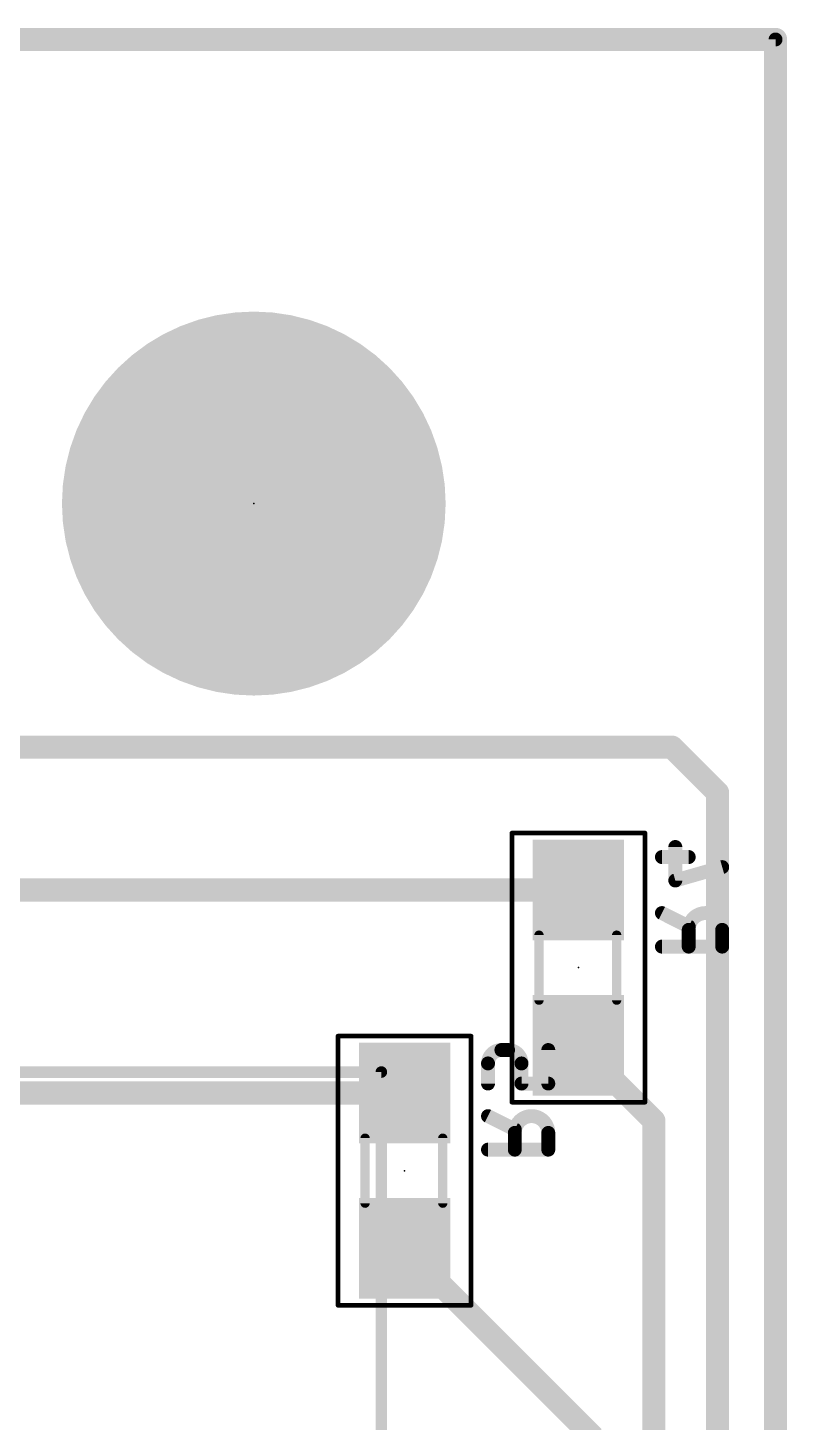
# Model space of a CAD drawing. Extents: x -145 to 0, y -20 to 96.
# Drawn here: x -8.19 to 0.13, y 79.48 to 94.74 of the extents above; entities that cross this region are included whole.
import ezdxf

# ---------------------------------------------------------------- set-up
doc = ezdxf.new("R2010")
doc.units = 0
for name, color, linetype in [('1', 12, 'CONTINUOUS'), ('16', 132, 'CONTINUOUS'), ('17', 110, 'CONTINUOUS'), ('21', 41, 'CONTINUOUS'), ('23', 53, 'CONTINUOUS'), ('24', 53, 'CONTINUOUS'), ('26', 253, 'CONTINUOUS'), ('39', 12, 'CONTINUOUS'), ('40', 132, 'CONTINUOUS'), ('41', 12, 'CONTINUOUS'), ('42', 132, 'CONTINUOUS'), ('51', 253, 'CONTINUOUS'), ('52', 253, 'CONTINUOUS')]:
    doc.layers.add(name, color=color, linetype=linetype)

# ---------------------------------------------------------------- blocks, each defined once
blk = doc.blocks.new('RECT')
blk.add_solid([(-0.5, -0.5), (0.5, -0.5), (-0.5, 0.5), (0.5, 0.5)])
blk = doc.blocks.new('ROUNDP')
at = {"const_width": 0.5}
blk.add_lwpolyline([(0, -0.25, 1), (0, 0.25, 1), (0, -0.25)], format="xyb", dxfattribs=at)

msp = doc.modelspace()

# ---------------------------------------------------------------- linework, layer by layer
at = {"layer": '1', "const_width": 0.254}
for points in [[(0, 94.615), (-119.38, 94.615)], [(0, 0), (0, 94.615)]]:
    msp.add_lwpolyline(points, dxfattribs=at)
at = {"layer": '1', "const_width": 0.127}
for points in [[(0.0635, 94.615, 1), (-0.0635, 94.615)], [(0, 94.5515, 1), (0, 94.6785)]]:
    msp.add_lwpolyline(points, format="xyb", dxfattribs=at)
at = {"layer": '16', "const_width": 0.254}
for points in [[(0, 94.615), (-119.38, 94.615)], [(0, 0), (0, 94.615)], [(-1.1339, 86.868), (-12.2555, 86.868)], [(-0.635, 86.3691), (-1.1339, 86.868)], [(-0.635, 0.5461), (-0.635, 86.3691)], [(-12.661, 85.305), (-2.159, 85.305)], [(-1.3335, 82.7795), (-2.159, 83.605)], [(-4.064, 83.0825), (-12.3435, 83.0825)], [(-1.3335, 1.0795), (-1.3335, 82.7795)], [(-1.9939, 79.3124), (-4.064, 81.3825)]]:
    msp.add_lwpolyline(points, dxfattribs=at)
at = {"layer": '16', "const_width": 0.127}
for points in [[(0.0635, 94.615, 1), (-0.0635, 94.615)], [(0, 94.5515, 1), (0, 94.6785)], [(-1.089, 86.9129, 1), (-1.1788, 86.8231)], [(-1.1339, 86.8045, 1), (-1.1339, 86.9315)], [(-0.5715, 86.3691, 1), (-0.6985, 86.3691)], [(-0.6799, 86.3242, 1), (-0.5901, 86.414)], [(-2.159, 85.2415, 1), (-2.159, 85.3685)], [(-2.1141, 83.6499, 1), (-2.2039, 83.5601)], [(-4.064, 83.019, 1), (-4.064, 83.146)], [(-1.27, 82.7795, 1), (-1.397, 82.7795)], [(-1.3784, 82.7346, 1), (-1.2886, 82.8244)], [(-4.0191, 81.4274, 1), (-4.1089, 81.3376)]]:
    msp.add_lwpolyline(points, format="xyb", dxfattribs=at)
at = {"layer": '21', "const_width": 0.1524}
for points in [[(-119.38, 94.615), (0, 94.615)], [(0, 94.615), (0, 0)]]:
    msp.add_lwpolyline(points, dxfattribs=at)
at = {"layer": '21'}
for points, const_width in [([(0.0381, 94.615, 1), (-0.0381, 94.615)], 0.0762), ([(0, 94.5769, 1), (0, 94.6531)], 0.0762), ([(-5.715, 87.535, 1), (-5.715, 91.535, 1), (-5.715, 87.535)], 0.2032)]:
    msp.add_lwpolyline(points, format="xyb", dxfattribs=dict(at, const_width=const_width))
at = {"layer": '23'}
msp.add_point((-5.715, 89.535), dxfattribs=at)
at = {"layer": '24'}
for p in [(-2.159, 84.455), (-4.064, 82.2325)]:
    msp.add_point(p, dxfattribs=at)
at = {"layer": '26', "const_width": 0.1524}
for points in [[(-1.0978, 85.4089), (-1.0978, 85.7758)], [(-0.9511, 85.6657), (-1.2446, 85.6657)], [(-0.5842, 85.5557), (-1.0978, 85.4089)], [(-1.2446, 85.0522), (-0.9511, 84.9054)], [(-0.9511, 84.8687), (-0.9511, 84.6853)], [(-0.5842, 84.6853), (-0.5842, 84.8687)], [(-1.2446, 84.6853), (-0.5842, 84.6853)], [(-3.1496, 83.1864), (-3.1496, 83.4065)], [(-3.0028, 83.5533), (-2.9295, 83.5533)], [(-2.7827, 83.4065), (-2.7827, 83.1864)], [(-2.4892, 83.1864), (-2.4892, 83.5533)], [(-2.7827, 83.1864), (-2.4892, 83.1864)], [(-3.1496, 82.8297), (-2.8561, 82.6829)], [(-2.8561, 82.6462), (-2.8561, 82.4628)], [(-2.4892, 82.4628), (-2.4892, 82.6462)], [(-3.1496, 82.4628), (-2.4892, 82.4628)]]:
    msp.add_lwpolyline(points, dxfattribs=at)
at = {"layer": '26'}
for points, const_width in [([(-1.0597, 85.7758, 1), (-1.1359, 85.7758)], 0.0762), ([(-1.2446, 85.7038, 1), (-1.2446, 85.6276)], 0.0762), ([(-0.9511, 85.6276, 1), (-0.9511, 85.7038)], 0.0762), ([(-0.5737, 85.519, 1), (-0.5947, 85.5923)], 0.0762), ([(-1.1083, 85.4455, 1), (-1.0874, 85.3723)], 0.0762), ([(-1.1359, 85.4089, 1), (-1.0597, 85.4089)], 0.0762), ([(-1.2276, 85.0862, 1), (-1.2616, 85.0181)], 0.0762), ([(-0.5842, 84.8687, 1), (-0.9511, 84.8687)], 0.1524), ([(-0.913, 84.8687, 1), (-0.9892, 84.8687)], 0.0762), ([(-0.9892, 84.8687, 1), (-0.913, 84.8687)], 0.0762), ([(-0.9681, 84.8713, 1), (-0.9341, 84.9395)], 0.0762), ([(-0.5461, 84.8687, 1), (-0.6223, 84.8687)], 0.0762), ([(-0.6223, 84.8687, 1), (-0.5461, 84.8687)], 0.0762), ([(-1.2446, 84.7234, 1), (-1.2446, 84.6472)], 0.0762), ([(-0.9892, 84.6853, 1), (-0.913, 84.6853)], 0.0762), ([(-0.6223, 84.6853, 1), (-0.5461, 84.6853)], 0.0762), ([(-0.5842, 84.6472, 1), (-0.5842, 84.7234)], 0.0762), ([(-3.0028, 83.5533, 0.4142), (-3.1496, 83.4065)], 0.1524), ([(-3.1115, 83.4065, 1), (-3.1877, 83.4065)], 0.0762), ([(-3.0028, 83.5914, 1), (-3.0028, 83.5152)], 0.0762), ([(-3.0028, 83.5152, 1), (-3.0028, 83.5914)], 0.0762), ([(-2.7827, 83.4065, 0.4142), (-2.9295, 83.5533)], 0.1524), ([(-2.9295, 83.5914, 1), (-2.9295, 83.5152)], 0.0762), ([(-2.9295, 83.5152, 1), (-2.9295, 83.5914)], 0.0762), ([(-2.7446, 83.4065, 1), (-2.8208, 83.4065)], 0.0762), ([(-2.4511, 83.5533, 1), (-2.5273, 83.5533)], 0.0762), ([(-3.1877, 83.4065, 1), (-3.1115, 83.4065)], 0.0762), ([(-2.8208, 83.4065, 1), (-2.7446, 83.4065)], 0.0762), ([(-3.1877, 83.1864, 1), (-3.1115, 83.1864)], 0.0762), ([(-2.7827, 83.2245, 1), (-2.7827, 83.1483)], 0.0762), ([(-2.8208, 83.1864, 1), (-2.7446, 83.1864)], 0.0762), ([(-2.5273, 83.1864, 1), (-2.4511, 83.1864)], 0.0762), ([(-2.4892, 83.1483, 1), (-2.4892, 83.2245)], 0.0762), ([(-3.1326, 82.8637, 1), (-3.1666, 82.7956)], 0.0762), ([(-2.4892, 82.6462, 1), (-2.8561, 82.6462)], 0.1524), ([(-2.818, 82.6462, 1), (-2.8942, 82.6462)], 0.0762), ([(-2.8731, 82.6488, 1), (-2.8391, 82.717)], 0.0762), ([(-2.4511, 82.6462, 1), (-2.5273, 82.6462)], 0.0762), ([(-2.8942, 82.6462, 1), (-2.818, 82.6462)], 0.0762), ([(-2.5273, 82.6462, 1), (-2.4511, 82.6462)], 0.0762), ([(-3.1496, 82.5009, 1), (-3.1496, 82.4247)], 0.0762), ([(-2.8942, 82.4628, 1), (-2.818, 82.4628)], 0.0762), ([(-2.5273, 82.4628, 1), (-2.4511, 82.4628)], 0.0762), ([(-2.4892, 82.4247, 1), (-2.4892, 82.5009)], 0.0762)]:
    msp.add_lwpolyline(points, format="xyb", dxfattribs=dict(at, const_width=const_width))
at = {"layer": '39', "const_width": 2.032}
msp.add_lwpolyline([(-5.715, 88.535, 1), (-5.715, 90.535, 1), (-5.715, 88.535)], format="xyb", dxfattribs=at)
at = {"layer": '40'}
for points, const_width in [([(-5.715, 88.535, 1), (-5.715, 90.535, 1), (-5.715, 88.535)], 2.032), ([(-2.8753, 85.928, 1), (-2.9007, 85.928)], 0.0254), ([(-2.888, 85.9407, 1), (-2.888, 85.9153)], 0.0254), ([(-1.4173, 85.928, 1), (-1.4427, 85.928)], 0.0254), ([(-1.43, 85.9153, 1), (-1.43, 85.9407)], 0.0254), ([(-4.7803, 83.7055, 1), (-4.8057, 83.7055)], 0.0254), ([(-4.793, 83.7182, 1), (-4.793, 83.6928)], 0.0254), ([(-3.3223, 83.7055, 1), (-3.3477, 83.7055)], 0.0254), ([(-3.335, 83.6928, 1), (-3.335, 83.7182)], 0.0254), ([(-2.888, 82.9947, 1), (-2.888, 82.9693)], 0.0254), ([(-2.9007, 82.982, 1), (-2.8753, 82.982)], 0.0254), ([(-1.4427, 82.982, 1), (-1.4173, 82.982)], 0.0254), ([(-1.43, 82.9693, 1), (-1.43, 82.9947)], 0.0254), ([(-4.793, 80.7722, 1), (-4.793, 80.7468)], 0.0254), ([(-4.8057, 80.7595, 1), (-4.7803, 80.7595)], 0.0254), ([(-3.3477, 80.7595, 1), (-3.3223, 80.7595)], 0.0254), ([(-3.335, 80.7468, 1), (-3.335, 80.7722)], 0.0254)]:
    msp.add_lwpolyline(points, format="xyb", dxfattribs=dict(at, const_width=const_width))
at = {"layer": '40', "const_width": 0.0508}
for points in [[(-2.888, 85.928), (-2.888, 82.982)], [(-1.43, 85.928), (-2.888, 85.928)], [(-1.43, 82.982), (-1.43, 85.928)], [(-4.793, 83.7055), (-4.793, 80.7595)], [(-3.335, 83.7055), (-4.793, 83.7055)], [(-3.335, 80.7595), (-3.335, 83.7055)], [(-2.888, 82.982), (-1.43, 82.982)], [(-4.793, 80.7595), (-3.335, 80.7595)]]:
    msp.add_lwpolyline(points, dxfattribs=at)
at = {"layer": '41', "const_width": 2.032}
msp.add_lwpolyline([(-5.715, 88.535, 1), (-5.715, 90.535, 1), (-5.715, 88.535)], format="xyb", dxfattribs=at)
at = {"layer": '42', "const_width": 2.032}
msp.add_lwpolyline([(-5.715, 88.535, 1), (-5.715, 90.535, 1), (-5.715, 88.535)], format="xyb", dxfattribs=at)
at = {"layer": '51', "const_width": 0.127}
for points in [[(-19.812, 83.312), (-4.318, 83.312)], [(-4.318, 83.312), (-4.318, 67.818)]]:
    msp.add_lwpolyline(points, dxfattribs=at)
at = {"layer": '51', "const_width": 0.0635}
for points in [[(-4.2863, 83.312, 1), (-4.3498, 83.312)], [(-4.318, 83.2802, 1), (-4.318, 83.3438)]]:
    msp.add_lwpolyline(points, format="xyb", dxfattribs=at)
at = {"layer": '52', "const_width": 0.1016}
for points in [[(-2.591, 84.811), (-2.591, 84.099)], [(-1.74, 84.811), (-1.74, 84.099)], [(-4.496, 82.5885), (-4.496, 81.8765)], [(-3.645, 82.5885), (-3.645, 81.8765)]]:
    msp.add_lwpolyline(points, dxfattribs=at)
at = {"layer": '52', "const_width": 0.0508}
for points in [[(-2.5656, 84.811, 1), (-2.6164, 84.811)], [(-1.7146, 84.811, 1), (-1.7654, 84.811)], [(-2.6164, 84.099, 1), (-2.5656, 84.099)], [(-1.7654, 84.099, 1), (-1.7146, 84.099)], [(-4.4706, 82.5885, 1), (-4.5214, 82.5885)], [(-3.6196, 82.5885, 1), (-3.6704, 82.5885)], [(-4.5214, 81.8765, 1), (-4.4706, 81.8765)], [(-3.6704, 81.8765, 1), (-3.6196, 81.8765)]]:
    msp.add_lwpolyline(points, format="xyb", dxfattribs=at)

# ---------------------------------------------------------------- block references
at = {"layer": '16', "xscale": 1.1, "rotation": 270}
for p in [(-2.159, 85.305), (-2.159, 83.605), (-4.064, 83.0825), (-4.064, 81.3825)]:
    msp.add_blockref('RECT', p, dxfattribs=at)
at = {"layer": '17', "xscale": 3.516, "yscale": 3.516}
msp.add_blockref('ROUNDP', (-5.715, 89.535), dxfattribs=at)
msp.add_blockref('ROUNDP', (-5.715, 89.535), dxfattribs=at)
at = {"layer": '52', "xscale": 0.5001, "yscale": 0.95, "rotation": 270}
for p in [(-2.1641, 85.0431), (-2.1641, 83.8748), (-4.0691, 82.8207), (-4.0691, 81.6523)]:
    msp.add_blockref('RECT', p, dxfattribs=at)

doc.saveas('drawing.dxf')
